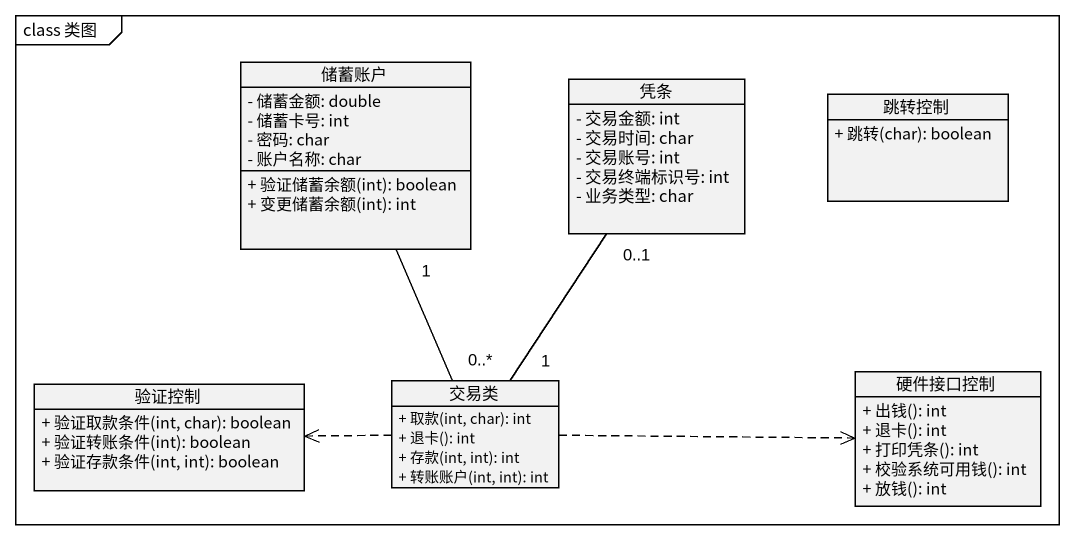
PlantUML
@startuml
mainframe class 类图
hide circle
hide empty members
skinparam classAttributeIconSize 0
class 储蓄账户 {
  - 储蓄金额: double
  - 储蓄卡号: int
  - 密码: char
  - 账户名称: char
  + 验证储蓄余额(int): boolean
  + 变更储蓄余额(int): int
}
class 凭条 {
  - 交易金额: int
  - 交易时间: char
  - 交易账号: int
  - 交易终端标识号: int
  - 业务类型: char
}
class 跳转控制 {
  + 跳转(char): boolean
}
class 验证控制 {
  + 验证取款条件(int, char): boolean
  + 验证转账条件(int): boolean
  + 验证存款条件(int, int): boolean
}
class 交易类 {
  + 取款(int, char): int
  + 退卡(): int
  + 存款(int, int): int
  + 转账账户(int, int): int
}
class 硬件接口控制 {
  + 出钱(): int
  + 退卡(): int
  + 打印凭条(): int
  + 校验系统可用钱(): int
  + 放钱(): int
}
储蓄账户 "1" -- "0..*" 交易类
交易类 "1" -up- "0..1" 凭条
交易类 .left.> 验证控制
交易类 .right.> 硬件接口控制
@enduml
